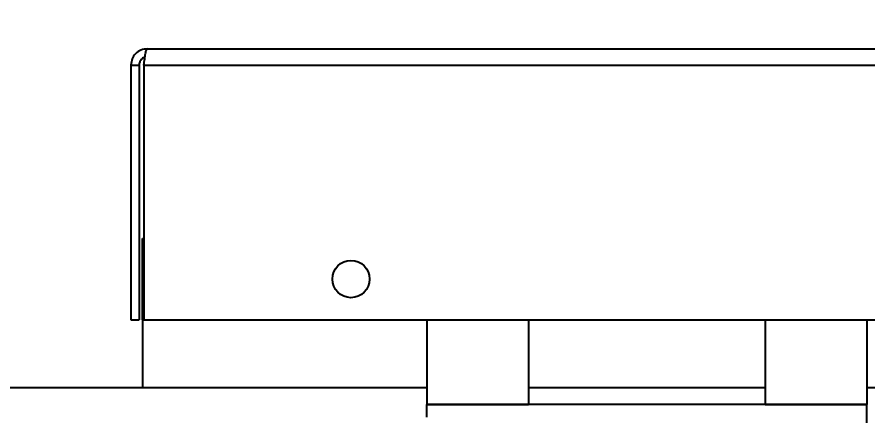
# Model space of a CAD drawing. Header units: millimetres. Extents: x 10 to 584, y 10 to 410.
# Drawn here: x 101.23 to 109.61, y 81.71 to 85.64 of the extents above; entities that cross this region are included whole.
import ezdxf

# ---------------------------------------------------------------- set-up
doc = ezdxf.new("R2010")
doc.units = ezdxf.units.MM
doc.layers.add('2', color=1, linetype='Continuous')
doc.styles.add('SLDTEXTSTYLE0', font='TXT', dxfattribs={"width": 0.7})
doc.dimstyles.new('SLDDIMSTYLE0', dxfattribs={"dimtxt": 3.5, "dimasz": 3.5, "dimexe": 0, "dimexo": 0.0625, "dimgap": 0.875, "dimtad": 1, "dimlfac": 15, "dimrnd": 1e-09, "dimzin": 12, "dimdsep": 46, "dimtxsty": 'SLDTEXTSTYLE0', "dimsah": 1, "dimcen": 0.09, "dimadec": 0, "dimazin": 3, "dimtfac": 1, "dimtofl": 0, "dimtmove": 0, "dimatfit": 3, "dimfxl": 0, "dimfrac": 2, "dimtolj": 1, "dimtzin": 12, "dimarcsym": 0})

# ---------------------------------------------------------------- blocks, each defined once
blk = doc.blocks.new('_D_4')
at = {"layer": '2', "color": 1}
for p, q in [((60.5018, 83.1267), (60.5018, 126.1267)), ((360.5016, 85.6267), (360.5016, 126.1267)), ((360.5016, 125.1267), (60.5018, 125.1267))]:
    blk.add_line(p, q, dxfattribs=at)
for points in [[(60.5018, 125.1267), (64.0018, 124.5882), (64.0018, 125.6651)], [(360.5016, 125.1267), (357.0016, 125.6651), (357.0016, 124.5882)]]:
    blk.add_solid(points, dxfattribs=at)
at = {"layer": '2', "color": 1, "insert": (204.0709, 129.6384), "char_height": 3.5, "attachment_point": 1, "style": 'SLDTEXTSTYLE0'}
blk.add_mtext('4500', dxfattribs=at)
blk = doc.blocks.new('_D_5')
at = {"layer": '2', "color": 1}
for p, q in [((167.9352, 97.06), (43.5018, 97.06)), ((44.5018, 97.06), (44.5018, 62.3933)), ((167.5018, 62.3933), (43.5018, 62.3933))]:
    blk.add_line(p, q, dxfattribs=at)
for points in [[(44.5018, 97.06), (43.9634, 93.56), (45.0403, 93.56)], [(44.5018, 62.3933), (45.0403, 65.8933), (43.9634, 65.8933)]]:
    blk.add_solid(points, dxfattribs=at)
at = {"layer": '2', "color": 1, "insert": (39.9901, 75.3589), "char_height": 3.5, "attachment_point": 1, "rotation": 90, "style": 'SLDTEXTSTYLE0'}
blk.add_mtext('520', dxfattribs=at)

msp = doc.modelspace()

# ---------------------------------------------------------------- linework, layer by layer
at = {"color": 7, "linetype": 'Continuous', "lineweight": 25}
for p, q in [((102.51517, 85.32665), (112.35516, 85.32665)), ((102.35516, 85.16665), (102.43515, 85.16665)), ((102.35516, 85.16665), (102.35516, 82.65998)), ((102.43515, 85.16665), (102.43515, 82.65998)), ((102.4823, 85.16665), (102.4823, 82.65998)), ((102.4823, 85.16665), (112.38802, 85.16665)), ((102.4685, 82.65998), (102.4685, 83.45998)), ((102.4685, 83.45998), (102.4823, 83.45998)), ((102.35516, 82.65998), (102.43515, 82.65998)), ((102.4685, 82.65998), (102.4685, 81.99332)), ((102.4823, 82.65998), (102.4685, 82.65998)), ((102.4823, 82.65998), (112.38802, 82.65998)), ((105.26849, 82.65998), (105.26849, 81.82665)), ((106.26849, 82.65998), (106.26849, 81.82665)), ((108.60182, 82.65998), (108.60182, 81.82665)), ((109.60182, 82.65998), (109.60182, 81.82665)), ((83.00183, 81.99332), (105.26849, 81.99332)), ((106.26849, 81.99332), (108.60182, 81.99332)), ((109.60182, 81.99332), (115.30705, 81.99332)), ((105.26849, 81.69998), (105.26849, 81.82665)), ((109.60182, 81.82665), (105.26849, 81.82665)), ((105.26849, 81.82665), (106.26849, 81.82665)), ((108.60182, 81.82665), (109.60182, 81.82665)), ((109.60182, 81.55998), (109.60182, 81.82665))]:
    msp.add_line(p, q, dxfattribs=at)
msp.add_circle((104.52183, 83.05998), 0.18333, dxfattribs=at)
for points, knots in [([(102.51517, 85.32665), (102.49419, 85.32425), (102.45226, 85.31944), (102.39938, 85.28243), (102.36236, 85.22955), (102.35756, 85.18762), (102.35516, 85.16665)], [0, 0, 0, 0, 0.2500373, 0.499992, 0.7500118, 1, 1, 1, 1]), ([(102.4823, 85.16665), (102.48504, 85.18762), (102.49051, 85.22955), (102.49873, 85.28244), (102.50695, 85.31944), (102.51243, 85.32425), (102.51517, 85.32665)], [0, 0, 0, 0, 0.2500002, 0.4999967, 0.7499998, 1, 1, 1, 1]), ([(102.49279, 85.2422), (102.49, 85.24175), (102.4769, 85.23964), (102.45742, 85.22411), (102.43874, 85.19821), (102.43635, 85.17717), (102.43515, 85.16665)], [0, 0, 0, 0, 0.0824162, 0.3881946, 0.6940638, 1, 1, 1, 1])]:
    msp.add_open_spline(points, degree=3, knots=knots, dxfattribs=at)

# ---------------------------------------------------------------- dimensions: what is measured, and where the dimension line sits
at = {"layer": '2', "color": 1}
for base, p1, p2, angle, picture, middle in [((60.50183, 125.12665), (360.50159, 84.62665), (60.50183, 82.12665), 0, '_D_4', (209.89448, 125.12665)), ((44.50183, 62.39332), (168.93516, 97.05998), (168.50183, 62.39332), 90, '_D_5', (44.50183, 79.72665))]:
    dim = msp.add_linear_dim(base=base, p1=p1, p2=p2, angle=angle, dimstyle='SLDDIMSTYLE0', dxfattribs=at)
    dim.commit()
    dim.dimension.update_dxf_attribs({"geometry": picture, "text_midpoint": middle, "dimtype": 160})

doc.saveas('drawing.dxf')
